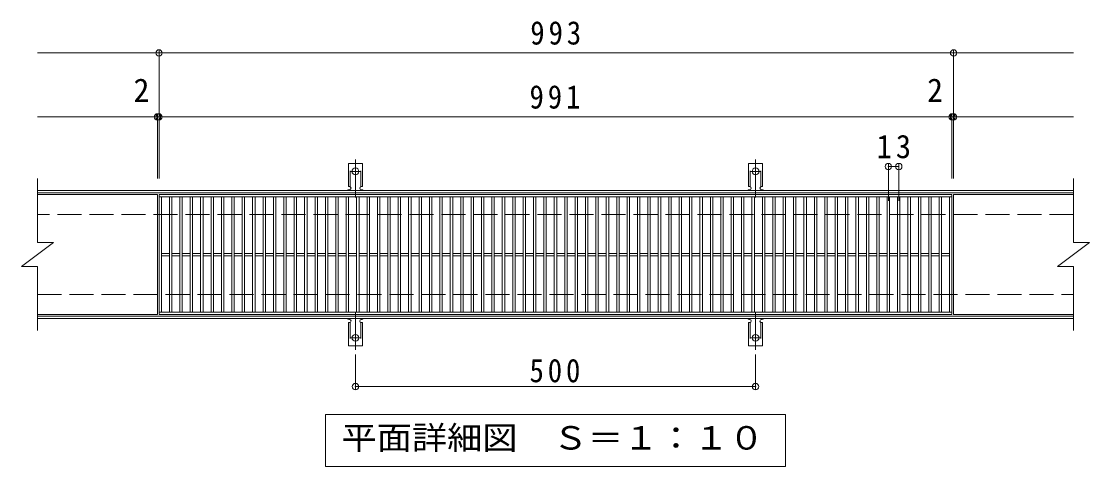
# Model space of a CAD drawing. Units: millimetres at full size, sheet at 1:10. Extents: x -1452 to 1749, y -1375 to 1002.
# Drawn here: x -786 to 549, y 445 to 1002 of the extents above; entities that cross this region are included whole.
import ezdxf
from ezdxf.enums import TextEntityAlignment as Align

# ---------------------------------------------------------------- set-up
doc = ezdxf.new("R2010")
doc.units = ezdxf.units.MM
doc.header["$LTSCALE"] = 10
doc.header["$PDMODE"] = 32
doc.header["$PDSIZE"] = 8
for name, pattern in [('CHAIN2', [12, 9, -1, 1, -1]), ('DASHED2', [3, 2, -1]), ('DASHED3', [4, 3, -1])]:
    doc.linetypes.add(name, pattern=pattern)
for name, color, linetype, lineweight in [('C-1', 2, 'Continuous', 9), ('C-2', 3, 'Continuous', 9), ('C-4', 7, 'Continuous', 9), ('C-5', 7, 'Continuous', 9), ('C-A', 3, 'Continuous', 9)]:
    doc.layers.add(name, color=color, linetype=linetype, lineweight=lineweight)
doc.styles.add('ＭＳ ゴシック', font='')
doc.styles.get('ＭＳ ゴシック').set_extended_font_data('MS Gothic')

msp = doc.modelspace()

# ---------------------------------------------------------------- linework, layer by layer
at = {"layer": 'C-1'}
for p, q in [((529.12, 790.3), (-765.88, 790.3)), ((529.12, 787.3), (-765.88, 787.3)), ((-765.88, 633.3), (529.12, 633.3)), ((-765.88, 630.3), (529.12, 630.3))]:
    msp.add_line(p, q, dxfattribs=at)
at = {"layer": 'C-1', "linetype": 'DASHED3'}
for p, q in [((529.12, 760.3), (-765.88, 760.3)), ((-765.88, 660.3), (529.12, 660.3))]:
    msp.add_line(p, q, dxfattribs=at)
at = {"layer": 'C-2'}
for p, q in [((-765.88, 805.3), (-765.88, 725.3)), ((529.12, 805.3), (529.12, 725.3)), ((-615.88, 785.3), (-765.88, 785.3)), ((-615.88, 785.3), (-615.88, 635.3)), ((377.12, 782.3), (-613.88, 782.3)), ((-610.88, 782.3), (-610.88, 638.3)), ((-600.88, 782.3), (-600.88, 638.3)), ((-597.88, 782.3), (-597.88, 638.3)), ((-587.88, 782.3), (-587.88, 638.3)), ((-584.88, 782.3), (-584.88, 638.3)), ((-574.88, 782.3), (-574.88, 638.3)), ((-571.88, 782.3), (-571.88, 638.3)), ((-561.88, 782.3), (-561.88, 638.3)), ((-558.88, 782.3), (-558.88, 638.3)), ((-548.88, 782.3), (-548.88, 638.3)), ((-545.88, 782.3), (-545.88, 638.3)), ((-535.88, 782.3), (-535.88, 638.3)), ((-532.88, 782.3), (-532.88, 638.3)), ((-522.88, 782.3), (-522.88, 638.3)), ((-519.88, 782.3), (-519.88, 638.3)), ((-509.88, 782.3), (-509.88, 638.3)), ((-506.88, 782.3), (-506.88, 638.3)), ((-496.88, 782.3), (-496.88, 638.3)), ((-493.88, 782.3), (-493.88, 638.3)), ((-483.88, 782.3), (-483.88, 638.3)), ((-480.88, 782.3), (-480.88, 638.3)), ((-470.88, 782.3), (-470.88, 638.3)), ((-467.88, 782.3), (-467.88, 638.3)), ((-457.88, 782.3), (-457.88, 638.3)), ((-454.88, 782.3), (-454.88, 638.3)), ((-444.88, 782.3), (-444.88, 638.3)), ((-441.88, 782.3), (-441.88, 638.3)), ((-431.88, 782.3), (-431.88, 638.3)), ((-428.88, 782.3), (-428.88, 638.3)), ((-418.88, 782.3), (-418.88, 638.3)), ((-415.88, 782.3), (-415.88, 638.3)), ((-405.88, 782.3), (-405.88, 638.3)), ((-402.88, 782.3), (-402.88, 638.3)), ((-392.88, 782.3), (-392.88, 638.3)), ((-389.88, 782.3), (-389.88, 638.3)), ((-379.88, 782.3), (-379.88, 638.3)), ((-376.88, 782.3), (-376.88, 638.3)), ((-366.88, 782.3), (-366.88, 638.3)), ((-363.88, 782.3), (-363.88, 638.3)), ((-353.88, 782.3), (-353.88, 638.3)), ((-350.88, 782.3), (-350.88, 638.3)), ((-340.88, 782.3), (-340.88, 638.3)), ((-337.88, 782.3), (-337.88, 638.3)), ((-327.88, 782.3), (-327.88, 638.3)), ((-324.88, 782.3), (-324.88, 638.3)), ((-314.88, 782.3), (-314.88, 638.3)), ((-311.88, 782.3), (-311.88, 638.3)), ((-301.88, 782.3), (-301.88, 638.3)), ((-298.88, 782.3), (-298.88, 638.3)), ((-288.88, 782.3), (-288.88, 638.3)), ((-285.88, 782.3), (-285.88, 638.3)), ((-275.88, 782.3), (-275.88, 638.3)), ((-272.88, 782.3), (-272.88, 638.3)), ((-262.88, 782.3), (-262.88, 638.3)), ((-259.88, 782.3), (-259.88, 638.3)), ((-249.88, 782.3), (-249.88, 638.3)), ((-246.88, 782.3), (-246.88, 638.3)), ((-236.88, 782.3), (-236.88, 638.3)), ((-233.88, 782.3), (-233.88, 638.3)), ((-223.88, 782.3), (-223.88, 638.3)), ((-220.88, 782.3), (-220.88, 638.3)), ((-210.88, 782.3), (-210.88, 638.3)), ((-207.88, 782.3), (-207.88, 638.3)), ((-197.88, 782.3), (-197.88, 638.3)), ((-194.88, 782.3), (-194.88, 638.3)), ((-184.88, 782.3), (-184.88, 638.3)), ((-181.88, 782.3), (-181.88, 638.3)), ((-171.88, 782.3), (-171.88, 638.3)), ((-168.88, 782.3), (-168.88, 638.3)), ((-158.88, 782.3), (-158.88, 638.3)), ((-155.88, 782.3), (-155.88, 638.3)), ((-145.88, 782.3), (-145.88, 638.3)), ((-142.88, 782.3), (-142.88, 638.3)), ((-132.88, 782.3), (-132.88, 638.3)), ((-129.88, 782.3), (-129.88, 638.3)), ((-119.88, 782.3), (-119.88, 638.3)), ((-116.88, 782.3), (-116.88, 638.3)), ((-106.88, 782.3), (-106.88, 638.3)), ((-103.88, 782.3), (-103.88, 638.3)), ((-93.88, 782.3), (-93.88, 638.3)), ((-90.88, 782.3), (-90.88, 638.3)), ((-80.88, 782.3), (-80.88, 638.3)), ((-77.88, 782.3), (-77.88, 638.3)), ((-67.88, 782.3), (-67.88, 638.3)), ((-64.88, 782.3), (-64.88, 638.3)), ((-54.88, 782.3), (-54.88, 638.3)), ((-51.88, 782.3), (-51.88, 638.3)), ((-41.88, 782.3), (-41.88, 638.3)), ((-38.88, 782.3), (-38.88, 638.3)), ((-28.88, 782.3), (-28.88, 638.3)), ((-25.88, 782.3), (-25.88, 638.3)), ((-15.88, 782.3), (-15.88, 638.3)), ((-12.88, 782.3), (-12.88, 638.3)), ((-2.88, 782.3), (-2.88, 638.3)), ((0.12, 782.3), (0.12, 638.3)), ((10.12, 782.3), (10.12, 638.3)), ((13.12, 782.3), (13.12, 638.3)), ((23.12, 782.3), (23.12, 638.3)), ((26.12, 782.3), (26.12, 638.3)), ((36.12, 782.3), (36.12, 638.3)), ((39.12, 782.3), (39.12, 638.3)), ((49.12, 782.3), (49.12, 638.3)), ((52.12, 782.3), (52.12, 638.3)), ((62.12, 782.3), (62.12, 638.3)), ((65.12, 782.3), (65.12, 638.3)), ((75.12, 782.3), (75.12, 638.3)), ((78.12, 782.3), (78.12, 638.3)), ((88.12, 782.3), (88.12, 638.3)), ((91.12, 782.3), (91.12, 638.3)), ((101.12, 782.3), (101.12, 638.3)), ((104.12, 782.3), (104.12, 638.3)), ((114.12, 782.3), (114.12, 638.3)), ((117.12, 782.3), (117.12, 638.3)), ((127.12, 782.3), (127.12, 638.3)), ((130.12, 782.3), (130.12, 638.3)), ((140.12, 782.3), (140.12, 638.3)), ((143.12, 782.3), (143.12, 638.3)), ((153.12, 782.3), (153.12, 638.3)), ((156.12, 782.3), (156.12, 638.3)), ((166.12, 782.3), (166.12, 638.3)), ((169.12, 782.3), (169.12, 638.3)), ((179.12, 782.3), (179.12, 638.3)), ((182.12, 782.3), (182.12, 638.3)), ((192.12, 782.3), (192.12, 638.3)), ((195.12, 782.3), (195.12, 638.3)), ((205.12, 782.3), (205.12, 638.3)), ((208.12, 782.3), (208.12, 638.3)), ((218.12, 782.3), (218.12, 638.3)), ((221.12, 782.3), (221.12, 638.3)), ((231.12, 782.3), (231.12, 638.3)), ((234.12, 782.3), (234.12, 638.3)), ((244.12, 782.3), (244.12, 638.3)), ((247.12, 782.3), (247.12, 638.3)), ((257.12, 782.3), (257.12, 638.3)), ((260.12, 782.3), (260.12, 638.3)), ((270.12, 782.3), (270.12, 638.3)), ((273.12, 782.3), (273.12, 638.3)), ((283.12, 782.3), (283.12, 638.3)), ((286.12, 782.3), (286.12, 638.3)), ((296.12, 782.3), (296.12, 638.3)), ((299.12, 782.3), (299.12, 638.3)), ((309.12, 782.3), (309.12, 638.3)), ((312.12, 782.3), (312.12, 638.3)), ((322.12, 782.3), (322.12, 638.3)), ((325.12, 782.3), (325.12, 638.3)), ((335.12, 782.3), (335.12, 638.3)), ((338.12, 782.3), (338.12, 638.3)), ((348.12, 782.3), (348.12, 638.3)), ((351.12, 782.3), (351.12, 638.3)), ((361.12, 782.3), (361.12, 638.3)), ((364.12, 782.3), (364.12, 638.3)), ((374.12, 638.3), (374.12, 782.3)), ((379.12, 785.3), (529.12, 785.3)), ((379.12, 635.3), (379.12, 785.3)), ((-785.88, 695.3), (-745.88, 725.3)), ((-765.88, 725.3), (-745.88, 725.3)), ((509.12, 695.3), (549.12, 725.3)), ((529.12, 725.3), (549.12, 725.3)), ((-600.88, 711.8), (-610.88, 711.8)), ((-600.88, 708.8), (-610.88, 708.8)), ((-587.88, 711.8), (-597.88, 711.8)), ((-587.88, 708.8), (-597.88, 708.8)), ((-574.88, 711.8), (-584.88, 711.8)), ((-574.88, 708.8), (-584.88, 708.8)), ((-561.88, 711.8), (-571.88, 711.8)), ((-561.88, 708.8), (-571.88, 708.8)), ((-548.88, 711.8), (-558.88, 711.8)), ((-548.88, 708.8), (-558.88, 708.8)), ((-535.88, 711.8), (-545.88, 711.8)), ((-535.88, 708.8), (-545.88, 708.8)), ((-522.88, 711.8), (-532.88, 711.8)), ((-522.88, 708.8), (-532.88, 708.8)), ((-509.88, 711.8), (-519.88, 711.8)), ((-509.88, 708.8), (-519.88, 708.8)), ((-496.88, 711.8), (-506.88, 711.8)), ((-496.88, 708.8), (-506.88, 708.8)), ((-483.88, 711.8), (-493.88, 711.8)), ((-483.88, 708.8), (-493.88, 708.8)), ((-470.88, 711.8), (-480.88, 711.8)), ((-470.88, 708.8), (-480.88, 708.8)), ((-457.88, 711.8), (-467.88, 711.8)), ((-457.88, 708.8), (-467.88, 708.8)), ((-444.88, 711.8), (-454.88, 711.8)), ((-444.88, 708.8), (-454.88, 708.8)), ((-431.88, 711.8), (-441.88, 711.8)), ((-431.88, 708.8), (-441.88, 708.8)), ((-418.88, 711.8), (-428.88, 711.8)), ((-418.88, 708.8), (-428.88, 708.8)), ((-405.88, 711.8), (-415.88, 711.8)), ((-405.88, 708.8), (-415.88, 708.8)), ((-392.88, 711.8), (-402.88, 711.8)), ((-392.88, 708.8), (-402.88, 708.8)), ((-379.88, 711.8), (-389.88, 711.8)), ((-379.88, 708.8), (-389.88, 708.8)), ((-366.88, 711.8), (-376.88, 711.8)), ((-366.88, 708.8), (-376.88, 708.8)), ((-353.88, 711.8), (-363.88, 711.8)), ((-353.88, 708.8), (-363.88, 708.8)), ((-340.88, 711.8), (-350.88, 711.8)), ((-340.88, 708.8), (-350.88, 708.8)), ((-327.88, 711.8), (-337.88, 711.8)), ((-327.88, 708.8), (-337.88, 708.8)), ((-314.88, 711.8), (-324.88, 711.8)), ((-314.88, 708.8), (-324.88, 708.8)), ((-301.88, 711.8), (-311.88, 711.8)), ((-301.88, 708.8), (-311.88, 708.8)), ((-288.88, 711.8), (-298.88, 711.8)), ((-288.88, 708.8), (-298.88, 708.8)), ((-275.88, 711.8), (-285.88, 711.8)), ((-275.88, 708.8), (-285.88, 708.8)), ((-262.88, 711.8), (-272.88, 711.8)), ((-262.88, 708.8), (-272.88, 708.8)), ((-249.88, 711.8), (-259.88, 711.8)), ((-249.88, 708.8), (-259.88, 708.8)), ((-236.88, 711.8), (-246.88, 711.8)), ((-236.88, 708.8), (-246.88, 708.8)), ((-223.88, 711.8), (-233.88, 711.8)), ((-223.88, 708.8), (-233.88, 708.8)), ((-210.88, 711.8), (-220.88, 711.8)), ((-210.88, 708.8), (-220.88, 708.8)), ((-197.88, 711.8), (-207.88, 711.8)), ((-197.88, 708.8), (-207.88, 708.8)), ((-184.88, 711.8), (-194.88, 711.8)), ((-184.88, 708.8), (-194.88, 708.8)), ((-171.88, 711.8), (-181.88, 711.8)), ((-171.88, 708.8), (-181.88, 708.8)), ((-158.88, 711.8), (-168.88, 711.8)), ((-158.88, 708.8), (-168.88, 708.8)), ((-145.88, 711.8), (-155.88, 711.8)), ((-145.88, 708.8), (-155.88, 708.8)), ((-132.88, 711.8), (-142.88, 711.8)), ((-132.88, 708.8), (-142.88, 708.8)), ((-119.88, 711.8), (-129.88, 711.8)), ((-119.88, 708.8), (-129.88, 708.8)), ((-106.88, 711.8), (-116.88, 711.8)), ((-106.88, 708.8), (-116.88, 708.8)), ((-93.88, 711.8), (-103.88, 711.8)), ((-93.88, 708.8), (-103.88, 708.8)), ((-80.88, 711.8), (-90.88, 711.8)), ((-80.88, 708.8), (-90.88, 708.8)), ((-67.88, 711.8), (-77.88, 711.8)), ((-67.88, 708.8), (-77.88, 708.8)), ((-54.88, 711.8), (-64.88, 711.8)), ((-54.88, 708.8), (-64.88, 708.8)), ((-41.88, 711.8), (-51.88, 711.8)), ((-41.88, 708.8), (-51.88, 708.8)), ((-28.88, 711.8), (-38.88, 711.8)), ((-28.88, 708.8), (-38.88, 708.8)), ((-15.88, 711.8), (-25.88, 711.8)), ((-15.88, 708.8), (-25.88, 708.8)), ((-2.88, 711.8), (-12.88, 711.8)), ((-2.88, 708.8), (-12.88, 708.8)), ((10.12, 711.8), (0.12, 711.8)), ((10.12, 708.8), (0.12, 708.8)), ((23.12, 711.8), (13.12, 711.8)), ((23.12, 708.8), (13.12, 708.8)), ((36.12, 711.8), (26.12, 711.8)), ((36.12, 708.8), (26.12, 708.8)), ((49.12, 711.8), (39.12, 711.8)), ((49.12, 708.8), (39.12, 708.8)), ((62.12, 711.8), (52.12, 711.8)), ((62.12, 708.8), (52.12, 708.8)), ((75.12, 711.8), (65.12, 711.8)), ((75.12, 708.8), (65.12, 708.8)), ((88.12, 711.8), (78.12, 711.8)), ((88.12, 708.8), (78.12, 708.8)), ((101.12, 711.8), (91.12, 711.8)), ((101.12, 708.8), (91.12, 708.8)), ((114.12, 711.8), (104.12, 711.8)), ((114.12, 708.8), (104.12, 708.8)), ((127.12, 711.8), (117.12, 711.8)), ((127.12, 708.8), (117.12, 708.8)), ((140.12, 711.8), (130.12, 711.8)), ((140.12, 708.8), (130.12, 708.8)), ((153.12, 711.8), (143.12, 711.8)), ((153.12, 708.8), (143.12, 708.8)), ((166.12, 711.8), (156.12, 711.8)), ((166.12, 708.8), (156.12, 708.8)), ((179.12, 711.8), (169.12, 711.8)), ((179.12, 708.8), (169.12, 708.8)), ((192.12, 711.8), (182.12, 711.8)), ((192.12, 708.8), (182.12, 708.8)), ((205.12, 711.8), (195.12, 711.8)), ((205.12, 708.8), (195.12, 708.8)), ((218.12, 711.8), (208.12, 711.8)), ((218.12, 708.8), (208.12, 708.8)), ((231.12, 711.8), (221.12, 711.8)), ((231.12, 708.8), (221.12, 708.8)), ((244.12, 711.8), (234.12, 711.8)), ((244.12, 708.8), (234.12, 708.8)), ((257.12, 711.8), (247.12, 711.8)), ((257.12, 708.8), (247.12, 708.8)), ((270.12, 711.8), (260.12, 711.8)), ((270.12, 708.8), (260.12, 708.8)), ((283.12, 711.8), (273.12, 711.8)), ((283.12, 708.8), (273.12, 708.8)), ((296.12, 711.8), (286.12, 711.8)), ((296.12, 708.8), (286.12, 708.8)), ((309.12, 711.8), (299.12, 711.8)), ((309.12, 708.8), (299.12, 708.8)), ((322.12, 711.8), (312.12, 711.8)), ((322.12, 708.8), (312.12, 708.8)), ((335.12, 711.8), (325.12, 711.8)), ((335.12, 708.8), (325.12, 708.8)), ((348.12, 711.8), (338.12, 711.8)), ((348.12, 708.8), (338.12, 708.8)), ((361.12, 711.8), (351.12, 711.8)), ((361.12, 708.8), (351.12, 708.8)), ((374.12, 711.8), (364.12, 711.8)), ((374.12, 708.8), (364.12, 708.8)), ((-785.88, 695.3), (-765.88, 695.3)), ((-765.88, 695.3), (-765.88, 615.3)), ((509.12, 695.3), (529.12, 695.3)), ((529.12, 695.3), (529.12, 615.3)), ((-765.88, 635.3), (-615.88, 635.3)), ((-613.88, 638.3), (377.12, 638.3)), ((379.12, 635.3), (529.12, 635.3))]:
    msp.add_line(p, q, dxfattribs=at)
msp.add_lwpolyline([(-613.88, 635.3), (377.12, 635.3), (377.12, 785.3), (-613.88, 785.3)], close=True, dxfattribs=at)
at = {"layer": 'C-4'}
for p, q in [((-613.88, 962.3), (-765.88, 962.3)), ((-613.88, 965.3), (-613.88, 805.3)), ((-613.88, 962.3), (379.12, 962.3)), ((379.12, 965.3), (379.12, 805.3)), ((379.12, 962.3), (529.12, 962.3)), ((-615.88, 882.3), (-765.88, 882.3)), ((-615.88, 885.3), (-615.88, 805.3)), ((-615.88, 882.3), (-613.88, 882.3)), ((-613.88, 882.3), (377.12, 882.3)), ((377.12, 885.3), (377.12, 805.3)), ((377.12, 882.3), (379.12, 882.3)), ((379.12, 882.3), (529.12, 882.3)), ((297.62, 823.3), (297.62, 777.3)), ((297.62, 820.3), (310.62, 820.3)), ((310.62, 823.3), (310.62, 777.3)), ((-368.38, 585.58), (-368.38, 542.3)), ((131.62, 585.58), (131.62, 542.3)), ((-368.38, 545.3), (131.62, 545.3))]:
    msp.add_line(p, q, dxfattribs=at)
for p in [(-613.88, 962.3), (379.12, 962.3), (-615.88, 882.3), (-613.88, 882.3), (377.12, 882.3), (379.12, 882.3), (297.62, 820.3), (310.62, 820.3), (-368.38, 545.3), (131.62, 545.3)]:
    msp.add_point(p, dxfattribs=at)
at = {"layer": 'C-5'}
msp.add_lwpolyline([(-405.88, 445.3), (-405.88, 510.3), (169.12, 510.3), (169.12, 445.3)], close=True, dxfattribs=at)
at = {"layer": 'C-A', "color": 7, "linetype": 'CHAIN2'}
for p, q in [((-368.38, 781.83), (-368.38, 829.23)), ((131.62, 781.83), (131.62, 829.23)), ((-374.16, 814.3), (-362.6, 814.3)), ((125.84, 814.3), (137.4, 814.3)), ((-368.38, 638.77), (-368.38, 591.37)), ((131.62, 638.77), (131.62, 591.37)), ((-374.16, 606.3), (-362.6, 606.3)), ((125.84, 606.3), (137.4, 606.3))]:
    msp.add_line(p, q, dxfattribs=at)
at = {"layer": 'C-A'}
for p, q in [((-377.13, 795.3), (-377.13, 824.3)), ((-359.63, 824.3), (-377.13, 824.3)), ((-359.63, 795.3), (-359.63, 824.3)), ((122.87, 795.3), (122.87, 824.3)), ((140.37, 824.3), (122.87, 824.3)), ((140.37, 795.3), (140.37, 824.3)), ((-377.13, 795.3), (-375.88, 795.3)), ((-376.38, 791.3), (-375.88, 791.3)), ((-359.63, 795.3), (-360.88, 795.3)), ((-360.88, 791.3), (-360.37, 791.3)), ((122.87, 795.3), (124.12, 795.3)), ((123.62, 791.3), (124.12, 791.3)), ((140.37, 795.3), (139.12, 795.3)), ((139.12, 791.3), (139.63, 791.3)), ((-376.38, 629.3), (-375.88, 629.3)), ((-360.88, 629.3), (-360.37, 629.3)), ((123.62, 629.3), (124.12, 629.3)), ((139.12, 629.3), (139.63, 629.3)), ((-377.13, 625.3), (-375.88, 625.3)), ((-377.13, 625.3), (-377.13, 596.3)), ((-359.63, 625.3), (-360.88, 625.3)), ((-359.63, 625.3), (-359.63, 596.3)), ((122.87, 625.3), (124.12, 625.3)), ((122.87, 625.3), (122.87, 596.3)), ((140.37, 625.3), (139.12, 625.3)), ((140.37, 625.3), (140.37, 596.3)), ((-359.63, 596.3), (-377.13, 596.3)), ((140.37, 596.3), (122.87, 596.3))]:
    msp.add_line(p, q, dxfattribs=at)
at = {"layer": 'C-A', "linetype": 'DASHED2'}
for p, q in [((-375.13, 795.16), (-375.13, 824.3)), ((-361.63, 795.16), (-361.63, 824.3)), ((124.87, 795.16), (124.87, 824.3)), ((138.37, 795.16), (138.37, 824.3)), ((-375.13, 625.45), (-375.13, 596.3)), ((-361.63, 625.45), (-361.63, 596.3)), ((124.87, 625.45), (124.87, 596.3)), ((138.37, 625.45), (138.37, 596.3))]:
    msp.add_line(p, q, dxfattribs=at)
at = {"layer": 'C-A'}
for centre in [(-368.38, 814.3), (131.62, 814.3), (-368.38, 606.3), (131.62, 606.3)]:
    msp.add_circle(centre, 4.25, dxfattribs=at)
for centre, start, end in [((-376.38, 789.3), 90.27596, 150.00047), ((-375.88, 793.3), 270, 90), ((-360.88, 793.3), 90, 269.8667), ((-360.38, 789.3), 29.99927, 89.75836), ((123.62, 789.3), 90.27596, 150.00047), ((124.12, 793.3), 270, 90), ((139.12, 793.3), 90, 269.8667), ((139.62, 789.3), 29.99927, 89.75836), ((-376.38, 631.3), 209.99951, 269.72403), ((-375.88, 627.3), 270, 90), ((-360.88, 627.3), 90.13329, 270), ((-360.38, 631.3), 270.24162, 330.00072), ((123.62, 631.3), 209.99951, 269.72403), ((124.12, 627.3), 270, 90), ((139.12, 627.3), 90.13329, 270), ((139.62, 631.3), 270.24162, 330.00072)]:
    msp.add_arc(centre, 2, start, end, dxfattribs=at)

# ---------------------------------------------------------------- texts
at = {"layer": 'C-4', "color": 2, "style": 'ＭＳ ゴシック'}
for p in [(-645.81, 892.3), (345.93, 892.3)]:
    msp.add_text('2', height=29.33, dxfattribs=at).set_placement(p, align=Align.BOTTOM_LEFT)
at = {"layer": 'C-4', "color": 2, "char_height": 29.33, "attachment_point": 7, "style": 'ＭＳ ゴシック'}
for s, insert in [('\\T1.27;\\W0.9;993', (-149.88, 972.3)), ('\\T1.27;\\W0.9;991', (-150.88, 892.3)), ('\\T1.27;\\W0.95;13', (282.87, 830.3)), ('\\T1.27;\\W0.9;500', (-150.88, 550.3))]:
    msp.add_mtext(s, dxfattribs=dict(at, insert=insert))
at = {"layer": 'C-5', "color": 2, "style": 'ＭＳ ゴシック', "width": 1.1}
msp.add_text('平面詳細図\u3000Ｓ＝１：１０', height=29.33, dxfattribs=at).set_placement((-385.88, 457.8), align=Align.BOTTOM_LEFT)

doc.saveas('drawing.dxf')
